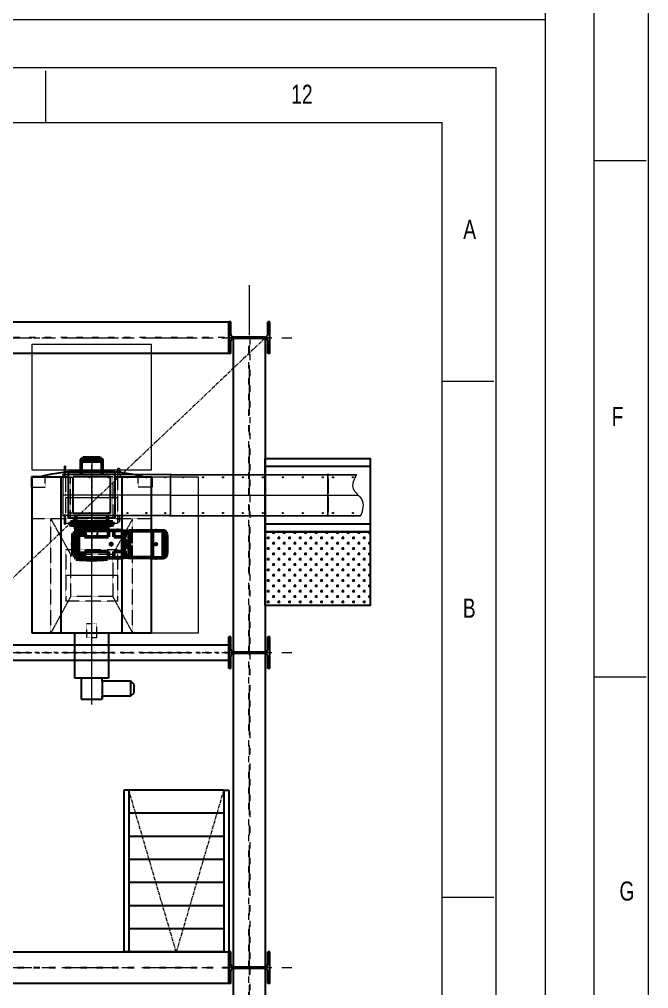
# Model space of a CAD drawing. Header units: millimetres. Extents: x 3220 to 226993, y 817 to 176024.
# Drawn here: x 56615 to 62604, y 85459 to 94691 of the extents above; entities that cross this region are included whole.
import ezdxf

# ---------------------------------------------------------------- set-up
doc = ezdxf.new("R2010")
doc.units = ezdxf.units.MM
for name, pattern in [('ACAD_ISO03W100', [30, 12, -18]), ('AXES', [50.8, 31.75, -6.35, 6.35, -6.35]), ('CENTER2', [28.575, 19.05, -3.175, 3.175, -3.175]), ('center_short', [6.875, 4.75, -0.875, 0.375, -0.875]), ('hidden_short', [3.125, 2.25, -0.875])]:
    doc.linetypes.add(name, pattern=pattern)
for name, color, linetype, lineweight in [('Axe', 1, 'AXES', 9), ('Cache', 3, 'ACAD_ISO03W100', 13), ('MACHINE-AXIS', 1, 'center_short', 18), ('MACHINE-HID', 4, 'hidden_short', 18)]:
    doc.layers.add(name, color=color, linetype=linetype, lineweight=lineweight)
doc.layers.add('Cajetín', color=7, linetype='Continuous')
doc.layers.add('CAPA MAGENTA', color=6, linetype='Continuous')
doc.layers.add('MACHINE-CLEARANCE', color=1, linetype='Continuous', lineweight=18, plot=False)
doc.layers.add('Sichtbare Kanten(DIN)', color=7, linetype='Continuous', lineweight=50, true_color=0x3f3f3f)
doc.layers.add('Sichtbare tangentiale Kanten(DIN)', color=7, linetype='Continuous', lineweight=50, true_color=0x3f3f3f)
doc.styles.add('SLDTEXTSTYLE0', font='TXT', dxfattribs={"width": 0.75})

# ---------------------------------------------------------------- blocks, each defined once
blk = doc.blocks.new("SYST7ME D'AXE")
at = {"layer": 'Axe', "ltscale": 15}
for p, q in [((15000, 18500), (15000, -6500)), ((-500, 18000), (15500, 18000)), ((-500, 15000), (15500, 15000)), ((-500, 12000), (15500, 12000))]:
    blk.add_line(p, q, dxfattribs=at)
blk = doc.blocks.new('ESQUEMA CHAPA L1000')
at = {"layer": 'CAPA MAGENTA'}
h = blk.add_hatch(dxfattribs=at)
h.set_pattern_fill('CROSS', color=256, scale=8, style=0)
h.set_pattern_definition([(0, (-172476.365, 26580), (50.8, 50.8), [25.4, -76.2]), (90, (-172463.665, 26567.3), (-50.8, 50.8), [25.4, -76.2])])
h.paths.add_polyline_path([(0, 0), (1000, 0), (1000, 700), (0, 700)])
blk.add_lwpolyline([(0, 0), (1000, 0), (1000, 700), (0, 700)], close=True, dxfattribs=at)
blk = doc.blocks.new('ESQUEMA REDLER L1000')
for p, q in [((1000, 625), (0, 625)), ((0, 75), (1000, 75))]:
    blk.add_line(p, q)
at = {"layer": 'CAPA MAGENTA'}
blk.add_lwpolyline([(0, 0), (1000, 0), (1000, 700), (0, 700)], close=True, dxfattribs=at)
blk = doc.blocks.new('esc 1.5 m')
at = {"color": 76}
for p, q in [((-452, 2441.7, 0), (-500, 2441.7, 0)), ((-500, 2441.7, 0), (-500, 900, 0)), ((-452, 2441.7, 0), (-452, 900)), ((452, 2441.7, 0), (500, 2441.7, 0)), ((452, 2441.7), (452, 900)), ((500, 2441.7), (500, 900)), ((-452, 900), (-500, 900, 0)), ((452, 900), (500, 900))]:
    blk.add_line(p, q, dxfattribs=at)
at = {"color": 5}
for p, q in [((452, 2440, 0), (-467, 2440, 0)), ((452, 2220, 0), (-452, 2220, 0)), ((452, 2000, 0), (-452, 2000, 0)), ((452, 1780, 0), (-452, 1780, 0)), ((452, 1560, 0), (-452, 1560, 0)), ((452, 1340, 0), (-452, 1340, 0)), ((452, 1120, 0), (-452, 1120, 0)), ((452, 900), (-452, 900))]:
    blk.add_line(p, q, dxfattribs=at)
at = {"layer": 'Axe', "color": 1}
for p, q in [((0, 900), (-452, 2441.7)), ((452, 2441.7), (0, 900))]:
    blk.add_line(p, q, dxfattribs=at)
blk = doc.blocks.new('level +27m')
at = {"linetype": 'Continuous'}
for p, q in [((14805, -150), (14805, 150)), ((14824, 150), (14805, 150)), ((14824, 32.5), (14824, 150)), ((15176, 32.5), (15176, 150)), ((15195, 150), (15176, 150)), ((15195, -150), (15195, 150)), ((15149, 5.5), (14848.9, 5.5)), ((14824, -150), (14824, -32.5)), ((15149, -5.5), (14851, -5.5)), ((15176, -150), (15176, -32.5)), ((14824, -150), (14805, -150)), ((15195, -150), (15176, -150)), ((14805, -3150), (14805, -2850)), ((14824, -2850), (14805, -2850)), ((14824, -2967.5), (14824, -2850)), ((15176, -2967.5), (15176, -2850)), ((15195, -2850), (15176, -2850)), ((15195, -3150), (15195, -2850)), ((14824, -3150), (14824, -3032.5)), ((15149, -2994.5), (14848.9, -2994.5)), ((15149, -3005.5), (14851, -3005.5)), ((15176, -3150), (15176, -3032.5)), ((14824, -3150), (14805, -3150)), ((15195, -3150), (15176, -3150)), ((14805, -6150), (14805, -5850)), ((14824, -5850), (14805, -5850)), ((14824, -5967.5), (14824, -5850)), ((15176, -5967.5), (15176, -5850)), ((15195, -5850), (15176, -5850)), ((15195, -6150), (15195, -5850)), ((15149, -5994.5), (14848.9, -5994.5)), ((14824, -6150), (14824, -6032.5)), ((15149, -6005.5), (14851, -6005.5)), ((15176, -6150), (15176, -6032.5)), ((14824, -6150), (14805, -6150)), ((15195, -6150), (15176, -6150))]:
    blk.add_line(p, q, dxfattribs=at)
for points in [[(12005.5, -150), (12005.5, 150), (14805, 150), (14805, -150)], [(15150, -2994.5), (14850, -2994.5), (14850, -5.5), (15150, -5.5)], [(14805, -2925), (14805, -3075), (12150, -3075), (12150, -2925)], [(15150, -5994.5), (14850, -5994.5), (14850, -3005.5), (15150, -3005.5)], [(12195, -6150), (12195, -5850), (14805, -5850), (14805, -6150)], [(15150, -8994.5), (14850, -8994.5), (14850, -6005.5), (15150, -6005.5)]]:
    blk.add_lwpolyline(points, close=True)
for centre, start, end in [((14851, 32.5), 180, 270), ((15149, 32.5), 270, 0), ((14851, -32.5), 90, 180), ((15149, -32.5), 0, 90), ((14851, -2967.5), 180, 270), ((14851, -3032.5), 90, 180), ((15149, -2967.5), 270, 0), ((15149, -3032.5), 0, 90), ((14851, -5967.5), 180, 270), ((15149, -5967.5), 270, 0), ((14851, -6032.5), 90, 180), ((15149, -6032.5), 0, 90)]:
    blk.add_arc(centre, 27, start, end, dxfattribs=at)
at = {"layer": 'Axe', "color": 1, "linetype": 'CENTER2'}
for p, q in [((15195, 0), (14805, 0)), ((15195, -3000), (14805, -3000)), ((15195, -6000), (14805, -6000))]:
    blk.add_line(p, q, dxfattribs=at)
at = {"layer": 'Axe', "color": 4}
blk.add_line((15150, -5.5), (8851, -5994.5), dxfattribs=at)
at = {"layer": 'Cache', "ltscale": 5}
for points in [[(14805, 5.5), (14805, -5.5), (12005.5, -5.5), (12005.5, 5.5)], [(14994.5, -5.5), (15005.5, -5.5), (15005.5, -2994.5), (14994.5, -2994.5)], [(14994.5, -3005.5), (15005.5, -3005.5), (15005.5, -5994.5), (14994.5, -5994.5)], [(14805, -5994.5), (14805, -6005.5), (12195, -6005.5), (12195, -5994.5)], [(14994.5, -6005.5), (15005.5, -6005.5), (15005.5, -8994.5), (14994.5, -8994.5)]]:
    blk.add_lwpolyline(points, close=True, dxfattribs=at)
at = {"layer": 'Cache', "ltscale": 3}
blk.add_lwpolyline([(12150, -3003.5), (12150, -2996.5), (14805, -2996.5), (14805, -3003.5)], close=True, dxfattribs=at)
for name, p in [("SYST7ME D'AXE", (0, -18000)), ('esc 1.5 m', (14305, -6750))]:
    blk.add_blockref(name, p)
at = {"xscale": -1, "rotation": 180}
for name, p in [('ESQUEMA REDLER L1000', (15150, -1150)), ('ESQUEMA CHAPA L1000', (15150, -1850))]:
    blk.add_blockref(name, p, dxfattribs=at)
blk = doc.blocks.new('A1 E1-200')
at = {"color": 1, "linetype": 'Continuous', "lineweight": 18}
for p, q in [((-164800, 0), (-164800, 116400)), ((-162844, 1960), (-162844, 114440))]:
    blk.add_line(p, q, dxfattribs=at)
at = {"linetype": 'Continuous', "lineweight": 18}
blk.add_line((-163879, 931), (-163879, 115487), dxfattribs=at)
at = {"color": 5, "linetype": 'Continuous', "lineweight": 15}
for p, q in [((-162892, 68010), (-163872, 68010)), ((-163872, 58212), (-162892, 58212))]:
    blk.add_line(p, q, dxfattribs=at)
at = {"color": 5, "linetype": 'Continuous', "lineweight": 15, "char_height": 363, "attachment_point": 1, "style": 'SLDTEXTSTYLE0'}
for s, insert in [('F', (-163545, 63340)), ('G', (-163397, 54330))]:
    blk.add_mtext(s, dxfattribs=dict(at, insert=insert))
blk = doc.blocks.new('MKZM001T')
for p, q in [((175, 565), (-1315, 565)), ((-1315, 565), (-1315, -160)), ((175, 572), (75, 572)), ((75, 572), (75, 565)), ((175, 442), (175, 572)), ((175, 220), (175, 565)), ((-1912.5, 374), (-1882.5, 404)), ((-1912.5, 100), (-1912.5, 374)), ((-1912.5, 374), (-1772.5, 374)), ((-1882.5, 404), (-1802.5, 404)), ((-1802.5, 404), (-1772.5, 374)), ((-1772.5, 374), (-1772.5, 100)), ((-1315, 290), (175, 290)), ((220, 220), (-220, 220)), ((-220, 220), (-220, -220)), ((220, -220), (220, 220)), ((-1944, -100), (-1944, 100)), ((-1772.5, 100), (-1944, 100)), ((-1944, 100), (-1912.5, 100)), ((-1772.5, 100), (-1742, 100)), ((-1742, 160), (-1742, -160)), ((-1315, 160), (-1742, 160)), ((-175, 175), (-175, -175)), ((175, 175), (-175, 175)), ((175, 175), (175, -175)), ((-1742, -100), (-1944, -100)), ((-1742, -160), (-1315, -160)), ((-1315, -160), (-1315, -565)), ((-175, -175), (175, -175)), ((-220, -220), (220, -220)), ((175, -565), (175, -220)), ((-1315, -290), (175, -290)), ((175, -442), (175, -572)), ((-1315, -565), (175, -565)), ((75, -572), (75, -565)), ((175, -572), (75, -572))]:
    blk.add_line(p, q)
blk.add_circle((-347, 0), 60)
blk.add_arc((-1777.6, 0), 2015.6, 345.63715, 14.36285)
at = {"layer": 'MACHINE-AXIS'}
for p, q in [((-765, 250), (-765, -250)), ((-25, 250), (-25, -250)), ((-347, 110), (-347, -110)), ((-1994, 0), (287, 0))]:
    blk.add_line(p, q, dxfattribs=at)
at = {"layer": 'MACHINE-AXIS', "color": 6}
blk.add_line((0, 220), (0, -220), dxfattribs=at)
at = {"layer": 'MACHINE-CLEARANCE', "color": 5}
for points in [[(-1315, 565), (175, 565), (175, 1015), (-1315, 1015)], [(238, -565), (1438, -565), (1438, 565), (238, 565)]]:
    blk.add_lwpolyline(points, close=True, dxfattribs=at)
at = {"layer": 'MACHINE-HID', "color": 3}
for p, q in [((-225, 565), (-225, -565)), ((75, 565), (75, 442)), ((-1315, 390), (-225, 390)), ((-965, 200), (-1315, 390)), ((-225, 390), (-565, 200)), ((75, 442), (175, 442)), ((-520, 245), (-1010, 245)), ((-1010, 245), (-1010, -245)), ((-565, 200), (-965, 200)), ((-965, 200), (-965, -200)), ((-565, 200), (-565, -200)), ((-520, 245), (-520, -245)), ((220, 245), (-270, 245)), ((-270, 245), (-270, -245)), ((175, 200), (-225, 200)), ((220, -245), (220, 245)), ((-1355, 50), (-1225, 50)), ((-1355, -50), (-1355, 50)), ((-1225, 50), (-1225, -50)), ((-1225, -50), (-1355, -50)), ((175, -175), (175, -199.5)), ((-965, -200), (-1315, -390)), ((-520, -245), (-1010, -245)), ((-565, -200), (-965, -200)), ((-225, -390), (-565, -200)), ((-270, -245), (220, -245)), ((-225, -200), (175, -200)), ((-1315, -390), (-225, -390)), ((75, -565), (75, -442)), ((75, -442), (175, -442))]:
    blk.add_line(p, q, dxfattribs=at)
at = {"layer": 'MACHINE-HID'}
blk.add_line((175, 200), (175, 175), dxfattribs=at)
blk = doc.blocks.new('TKF 300 Motor T')
at = {"color": 1, "lineweight": 0}
blk.add_line((-1023, 0), (0, 0), dxfattribs=at)
at = {"layer": 'Axe'}
for p, q in [((-273, -354.5), (-273, 617.2)), ((-273, 280.1), (-273, -280.1))]:
    blk.add_line(p, q, dxfattribs=at)
at = {"layer": 'Sichtbare Kanten(DIN)', "color": 5}
for p, q in [((-984.2, 557.5), (-984, 557.5)), ((-984, 564.7), (-984, 369.7)), ((-952.7, 596), (-890, 596)), ((-882, 599.5), (-890, 599.5)), ((-890, 599.5), (-890, 596)), ((-890, 596), (-882, 596)), ((-882, 599.5), (-882, 596)), ((-882, 596), (-853, 596)), ((-853, 596), (-853, 338.5)), ((-853, 593.2), (-630, 593.2)), ((-649, 592.7), (-649, 478.3)), ((-630, 592.7), (-649, 592.7)), ((-634.9, 590.2), (-634.9, 478.3)), ((-630, 573.9), (-632, 573.9)), ((-632, 573.9), (-632, 478.3)), ((-630, 592.7), (-630, 593.2)), ((-630, 592.7), (-630, 573.9)), ((-630, 574.5), (-629.7, 574.5)), ((-629.7, 592.2), (-629.7, 591.8)), ((-618, 592.2), (-629.7, 592.2)), ((-629.7, 591.8), (-618, 591.8)), ((-629.7, 573.2), (-629.7, 591.8)), ((-629.7, 573.2), (-629.7, 494.7)), ((-618, 592.2), (-618, 591.8)), ((-618, 573.7), (-618, 591.8)), ((-618, 590.2), (-583.5, 590.2)), ((-593, 575.9), (-593, 550.3)), ((-583.6, 575.9), (-593, 575.9)), ((-586.8, 576.7), (-586.8, 576)), ((-583, 592.2), (-573, 592.2)), ((-583, 573), (-583, 584.5)), ((-568, 592.2), (-573, 592.2)), ((-568, 597.2), (-483, 597.2)), ((-568, 537.2), (-568, 597.2)), ((-511.5, 600.7), (-528.5, 600.7)), ((-528.5, 600.7), (-528.5, 597.7)), ((-511.5, 597.7), (-528.5, 597.7)), ((-527.7, 597.7), (-527.7, 597.2)), ((-512.2, 597.7), (-512.2, 597.2)), ((-511.5, 600.7), (-511.5, 597.7)), ((-483, 537.2), (-483, 597.2)), ((-433, 597.2), (-483, 597.2)), ((-433, 597.2), (-206, 597.2)), ((-433, 597.2), (-433, 537.2)), ((-423, 608.2), (-352, 608.2)), ((-423, 608.2), (-423, 597.2)), ((-158, 612.2), (-388, 612.2)), ((-388, 612.2), (-388, 608.2)), ((-183, 612.4), (-363, 612.4)), ((-363, 612.4), (-363, 612.2)), ((-345.2, 608.2), (-352, 608.2)), ((-345.2, 608.2), (-235.7, 608.2)), ((-345.2, 608.2), (-345.2, 597.2)), ((-322.7, 617.2), (-323, 615.7)), ((-223, 615.7), (-323, 615.7)), ((-323, 615.7), (-323, 612.4)), ((-223.3, 617.2), (-322.7, 617.2)), ((-289.5, 600.7), (-306.5, 600.7)), ((-306.5, 600.7), (-306.5, 597.7)), ((-289.5, 597.7), (-306.5, 597.7)), ((-305.7, 597.7), (-305.7, 597.2)), ((-290.2, 597.7), (-290.2, 597.2)), ((-289.5, 600.7), (-289.5, 597.7)), ((-225.6, 608.2), (-235.7, 608.2)), ((-225.6, 608.2), (-123, 608.2)), ((-223.3, 617.2), (-223, 615.7)), ((-223, 615.7), (-223, 612.4)), ((-206, 537.2), (-206, 597.2)), ((-156, 597.2), (-206, 597.2)), ((-183, 612.4), (-183, 612.2)), ((-158, 612.2), (-158, 608.2)), ((-156, 597.2), (-144, 597.2)), ((-156, 597.2), (-156, 537.2)), ((-144, 537.2), (-144, 597.2)), ((-144, 597.2), (-123, 597.2)), ((-123, 608.2), (-123, 597.2)), ((-123, 597.2), (-123, 337.2)), ((-119, 572.2), (-123, 572.2)), ((-101.1, 573.2), (-119, 573.2)), ((-119, 573.2), (-119, 563.2)), ((-118, 563.2), (-118, 564.5)), ((-118, 563.2), (-118, 371.2)), ((-95.2, 573.2), (-101.1, 573.2)), ((-988, 553.7), (-988, 380.7)), ((-649, 478.3), (-630, 478.3)), ((-630, 456.1), (-630, 478.3)), ((-629.7, 494.7), (-629.7, 457.2)), ((-629.7, 494.7), (-585.4, 494.7)), ((-618, 489.7), (-618, 457.2)), ((-618, 489.7), (-585.4, 489.7)), ((-593, 533.2), (-593, 550.3)), ((-586.8, 533.3), (-593, 533.2)), ((-586.8, 533.3), (-586.8, 494.7)), ((-586.8, 489.7), (-586.8, 479.8)), ((-586.8, 479.8), (-586.8, 454.7)), ((-568, 537.2), (-483, 537.2)), ((-568, 397.2), (-568, 537.2)), ((-433, 537.2), (-206, 537.2)), ((-156, 537.2), (-149, 537.2)), ((-149, 537.2), (-144, 537.2)), ((-149, 397.2), (-149, 537.2)), ((-94.5, 464.7), (-97.5, 464.7)), ((-97.5, 447.7), (-97.5, 464.3)), ((-97.5, 464), (-97.5, 464)), ((-94.5, 447.7), (-94.5, 464.7)), ((-93, 475), (-93.3, 475)), ((-93, 458.7), (-93, 475.7)), ((-90, 475.7), (-93, 475.7)), ((-90, 458.7), (-90, 475.7)), ((-984.2, 377), (-984, 377)), ((-649, 456.1), (-649, 341.7)), ((-630, 456.1), (-649, 456.1)), ((-634.9, 456.1), (-634.9, 344.2)), ((-632, 456.1), (-632, 360.5)), ((-629.7, 457.2), (-618, 457.2)), ((-629.7, 446.5), (-629.7, 457.2)), ((-629.7, 446.5), (-629.7, 362.8)), ((-618, 446.7), (-618, 457.2)), ((-596.5, 441.1), (-596.5, 424.1)), ((-596.5, 441.1), (-593.5, 441.1)), ((-596.5, 424.1), (-593.5, 424.1)), ((-593.5, 441.1), (-593.5, 424.1)), ((-593.5, 440.4), (-593, 440.4)), ((-593.5, 424.9), (-593, 424.9)), ((-593, 453.7), (-593, 447.5)), ((-593, 453.7), (-586.8, 453.6)), ((-593, 447.5), (-593, 418.1)), ((-593, 418.1), (-584.4, 418.1)), ((-593, 401.3), (-593, 384.1)), ((-593, 401.3), (-586.8, 401.1)), ((-593, 384.1), (-593, 358.5)), ((-586.8, 454.7), (-586.8, 453.6)), ((-586.8, 418.1), (-586.8, 401.1)), ((-568, 397.2), (-483, 397.2)), ((-568, 337.2), (-568, 397.2)), ((-483, 337.2), (-483, 397.2)), ((-433, 397.2), (-206, 397.2)), ((-433, 397.2), (-433, 337.2)), ((-206, 337.2), (-206, 397.2)), ((-156, 397.2), (-149, 397.2)), ((-156, 397.2), (-156, 337.2)), ((-144, 397.2), (-149, 397.2)), ((-144, 337.2), (-144, 397.2)), ((-119, 371.2), (-119, 361.2)), ((-118, 370), (-118, 371.2)), ((-97.5, 448.5), (-97.6, 448.5)), ((-94.5, 447.7), (-97.5, 447.7)), ((-93, 459.5), (-93.3, 459.5)), ((-90, 458.7), (-93, 458.7)), ((-952.7, 338.5), (-890, 338.5)), ((-882, 338.5), (-890, 338.5)), ((-890, 335), (-890, 338.5)), ((-890, 335), (-882, 335)), ((-882, 338.5), (-853, 338.5)), ((-882, 335), (-882, 338.5)), ((-853, 341.2), (-630, 341.2)), ((-649, 341.7), (-630, 341.7)), ((-632, 360.5), (-630, 360.5)), ((-630, 360.5), (-630, 341.7)), ((-630, 360), (-629.7, 360)), ((-630, 341.2), (-630, 341.7)), ((-629.7, 345.3), (-629.7, 362.8)), ((-629.7, 345.3), (-629.7, 342.2)), ((-629.7, 345.3), (-583.5, 345.3)), ((-618, 342.2), (-629.7, 342.2)), ((-618, 344.3), (-618, 342.2)), ((-618, 344.3), (-583.4, 344.3)), ((-593, 358.5), (-583.7, 358.5)), ((-583, 358.1), (-583, 361.5)), ((-583, 361.5), (-583, 361.5)), ((-583, 349.9), (-583, 358.1)), ((-583, 342.3), (-583, 349.9)), ((-583, 342.2), (-573, 342.2)), ((-568, 342.2), (-573, 342.2)), ((-568, 337.2), (-483, 337.2)), ((-528.5, 336.7), (-511.5, 336.7)), ((-528.5, 333.7), (-528.5, 336.7)), ((-528.5, 333.7), (-511.5, 333.7)), ((-527.7, 336.7), (-527.7, 337.2)), ((-512.2, 336.7), (-512.2, 337.2)), ((-511.5, 333.7), (-511.5, 336.7)), ((-433, 337.2), (-483, 337.2)), ((-473, 281.2), (-473, 266.2)), ((-78, 286.2), (-468, 286.2)), ((-433, 337.2), (-206, 337.2)), ((-423, 326.2), (-428.6, 294.5)), ((-423, 337.2), (-423, 326.2)), ((-383.6, 326.2), (-423, 326.2)), ((-383.6, 326.2), (-374.3, 326.2)), ((-352, 326.2), (-374.3, 326.2)), ((-352, 326.2), (-345.2, 326.2)), ((-345.2, 337.2), (-345.2, 326.2)), ((-345.2, 326.2), (-235.7, 326.2)), ((-306.5, 336.7), (-289.5, 336.7)), ((-306.5, 333.7), (-306.5, 336.7)), ((-306.5, 333.7), (-289.5, 333.7)), ((-305.7, 336.7), (-305.7, 337.2)), ((-290.2, 336.7), (-290.2, 337.2)), ((-289.5, 333.7), (-289.5, 336.7)), ((-235.7, 326.2), (-225.6, 326.2)), ((-171.7, 326.2), (-225.6, 326.2)), ((-156, 337.2), (-206, 337.2)), ((-171.7, 326.2), (-162.4, 326.2)), ((-123, 326.2), (-162.4, 326.2)), ((-156, 337.2), (-144, 337.2)), ((-123, 337.2), (-144, 337.2)), ((-119, 362.2), (-123, 362.2)), ((-123, 337.2), (-123, 326.2)), ((-123, 326.2), (-117.4, 294.5)), ((-119, 361.2), (-101.1, 361.2)), ((-101.1, 361.2), (-95.2, 361.2)), ((-73, 281.2), (-73, 266.2)), ((-474, 266.2), (-72, 266.2)), ((-474, 254.2), (-474, 266.2)), ((-474, 254.2), (-72, 254.2)), ((-424, 198.2), (-424, 254.2)), ((-122, 198.2), (-122, 254.2)), ((-72, 254.2), (-72, 266.2)), ((-371.5, -322.6), (-371.5, -198.2)), ((-174.5, -322.6), (-174.5, -198.2)), ((-174, -322.6), (-372, -322.6)), ((-372, -338.5), (-372, -322.6)), ((-176, -340.5), (-370, -340.5)), ((-354.5, -351.8), (-354.5, -341.5)), ((-194.2, -354.5), (-351.7, -354.5)), ((-191.5, -351.8), (-191.5, -341.5)), ((-174, -338.5), (-174, -322.6))]:
    blk.add_line(p, q, dxfattribs=at)
at = {"layer": 'Sichtbare Kanten(DIN)', "color": 5, "lineweight": 0}
for p, q in [((-1023, 196.2), (-1023, 197.3)), ((-1023, 196.2), (-1023, 192.3)), ((-1023, 0.1), (-1023, 192.3)), ((-1013, 198.2), (-28, 198.2)), ((-573.8, 198.2), (-538, 234)), ((-523, 255), (-538, 255)), ((-538, 235), (-538, 255)), ((-538, 198.2), (-538, 235)), ((-523, 255), (-523, 235)), ((-523, 198.2), (-523, 235)), ((-26, 196.2), (-26, 198)), ((-26, 196.2), (-26, 192.3)), ((-26, 186.4), (-26, 192.3)), ((-12, 186.4), (-26, 186.4)), ((-23, 255), (-23, 275)), ((-15, 275), (-23, 275)), ((-23, 255), (-23, 186.4)), ((-15, 275), (-15, 255)), ((-15, 255), (-15, 186.4)), ((-12, 198), (-12, 196.2)), ((-12, 192.3), (-12, 196.2)), ((-12, 192.3), (-12, 186.4)), ((-10, 198.2), (-2, 198.2)), ((0, 196.2), (0, 198)), ((0, 196.2), (0, 192.3)), ((0, 0.1), (0, 192.3)), ((-788.4, 168), (-797.6, 168)), ((-1023, 0.1), (-1023, -0.1)), ((0, 0.1), (0, -0.1)), ((-1023, -192.3), (-1023, -0.1)), ((0, -192.3), (0, -0.1)), ((-797.6, -168), (-788.4, -168)), ((-1023, -192.3), (-1023, -196.2)), ((-1023, -197.3), (-1023, -196.2)), ((-28, -198.2), (-1013, -198.2)), ((-538, -234), (-573.8, -198.2)), ((-538, -198.2), (-538, -235)), ((-538, -255), (-538, -235)), ((-538, -255), (-523, -255)), ((-523, -198.2), (-523, -235)), ((-523, -235), (-523, -255)), ((-26, -186.4), (-12, -186.4)), ((-26, -192.3), (-26, -186.4)), ((-26, -192.3), (-26, -196.2)), ((-26, -198), (-26, -196.2)), ((-23, -186.4), (-23, -255)), ((-23, -275), (-23, -255)), ((-23, -275), (-15, -275)), ((-15, -186.4), (-15, -255)), ((-15, -255), (-15, -275)), ((-12, -186.4), (-12, -192.3)), ((-12, -196.2), (-12, -192.3)), ((-12, -196.2), (-12, -198)), ((-2, -198.2), (-10, -198.2)), ((0, -192.3), (0, -196.2)), ((0, -198), (0, -196.2))]:
    blk.add_line(p, q, dxfattribs=at)
at = {"layer": 'Sichtbare Kanten(DIN)', "color": 5}
for centre, radius in [((-181, 559.7), 8), ((-181, 559.7), 6.39), ((-886, 467.2), 4), ((-458, 467.2), 8), ((-458, 467.2), 6.39), ((-181, 374.7), 8), ((-181, 374.7), 6.39)]:
    blk.add_circle(centre, radius, dxfattribs=at)
at = {"layer": 'Sichtbare Kanten(DIN)', "color": 5, "lineweight": 0}
for centre, radius in [((-973, 170), 5), ((-793, 170), 5), ((-613, 170), 5), ((-433, 170), 5), ((-433, 170), 4.5), ((-253, 170), 5), ((-253, 170), 4.5), ((-73, 170), 5), ((-73, 170), 4.5), ((-973, -170), 5), ((-793, -170), 5), ((-613, -170), 5), ((-433, -170), 5), ((-433, -170), 4.5), ((-253, -170), 5), ((-253, -170), 4.5), ((-73, -170), 5), ((-73, -170), 4.5)]:
    blk.add_circle(centre, radius, dxfattribs=at)
at = {"layer": 'Sichtbare Kanten(DIN)', "color": 5}
for centre, radius, start, end in [((-984.2, 553.7), 3.75, 90, 180), ((-952.7, 564.7), 31.2, 90, 180), ((-2595.2, 467.2), 2502.2, 0.17746, 2.42789), ((-984.2, 380.7), 3.75, 180, 270), ((-952.7, 369.7), 31.2, 180, 270), ((-2595.2, 467.2), 2502.2, 357.57211, 359.82254), ((-468, 281.2), 5, 90, 180), ((-438.4, 296.2), 10, 270, 350), ((-107.6, 296.2), 10, 190, 270), ((-78, 281.2), 5, 0, 90), ((-370, -338.5), 2, 180, 270), ((-355.5, -341.5), 1, 0, 90), ((-351.7, -351.8), 2.75, 180, 270), ((-194.2, -351.8), 2.75, 270, 0), ((-190.5, -341.5), 1, 90, 180), ((-176, -338.5), 2, 270, 0)]:
    blk.add_arc(centre, radius, start, end, dxfattribs=at)
for centre, major_axis, ratio, start_param, end_param in [((-16.1, 563.2), (102.9, 0), 0.087489, 3.002045, 3.141593), ((-2561.5, 467.2), (0, 2472.1), 0.996195, 4.669498, 4.75528), ((-16.1, 371.2), (-102.9, 0), 0.087489, 0, 0.139548)]:
    blk.add_ellipse(centre, major_axis=major_axis, ratio=ratio, start_param=start_param, end_param=end_param, dxfattribs=at)
at = {"layer": 'Sichtbare Kanten(DIN)', "color": 5, "lineweight": 0}
for centre, major_axis, start_param, end_param in [((-1013, 197.3), (-10, 0), 4.712389, 6.283185), ((-28, 198), (2, 0), 0, 1.570796), ((-10, 198), (-2, 0), 4.712389, 6.283185), ((-2, 198), (2, 0), 0, 1.570796), ((-1013, -197.3), (-10, 0), 0, 1.570796), ((-28, -198), (2, 0), 4.712389, 6.283185), ((-10, -198), (-2, 0), 0, 1.570796), ((-2, -198), (2, 0), 4.712389, 6.283185)]:
    blk.add_ellipse(centre, major_axis=major_axis, ratio=0.087156, start_param=start_param, end_param=end_param, dxfattribs=at)
at = {"layer": 'Sichtbare Kanten(DIN)', "color": 5}
for points, weights in [([(-634.9, 590.2), (-641.9, 591.5), (-649, 592.7)], [1, 1.00005027759, 1]), ([(-632, 573.9), (-633.3, 581.5), (-634.9, 590.2)], [1, 1.00251467074, 1]), ([(-629.7, 573.2), (-623.9, 573.4), (-618, 573.7)], [1.00000075019, 1.00000387488, 1.00000074524]), ([(-629.7, 446.5), (-623.9, 446.6), (-618, 446.7)], [1.0000007502, 1.00000387495, 1.00000074525]), ([(-649, 341.7), (-641.9, 343), (-634.9, 344.2)], [1, 1.00005027759, 1]), ([(-634.9, 344.2), (-633.3, 353), (-632, 360.5)], [1, 1.00251467074, 1]), ([(-593, 361.5), (-611.5, 362.1), (-629.7, 362.8)], [1.00000772954, 1.00002322243, 1.0000015457])]:
    blk.add_rational_spline(points, weights, degree=2, dxfattribs=at)
for points in [[(-593, 575.8), (-601.2, 575.5), (-609.7, 575.2), (-618, 575)], [(-586.8, 576), (-587.7, 576), (-588.5, 575.9), (-589.4, 575.9)], [(-586.8, 576), (-586.8, 576), (-586.8, 575.9), (-586.8, 575.9)], [(-618, 479.2), (-607.8, 479.4), (-597, 479.6), (-586.8, 479.8)], [(-586.8, 533.3), (-586.1, 538.9), (-585.4, 544.7), (-584.7, 550.3)], [(-586.8, 454.7), (-596.9, 454.8), (-607.6, 455), (-618, 455.2)], [(-584.7, 384.1), (-585.4, 389.6), (-586.1, 395.5), (-586.8, 401.1)], [(-583, 342.2), (-583.2, 342.8), (-583.3, 343.5), (-583.5, 344.3)], [(-583, 342.3), (-583, 342.2), (-583, 342.2), (-583, 342.2)]]:
    blk.add_open_spline(points, degree=3, dxfattribs=at)
for points, knots in [([(-586.8, 576.7), (-586.3, 579), (-585.7, 581.2), (-584.8, 584.9), (-584.4, 586.3), (-583.9, 588.4), (-583.8, 589.1), (-583.4, 590.5), (-583.2, 591.3), (-583.1, 592), (-583, 592.1), (-583, 592.2)], [0, 0, 0, 0, 0.743709, 0.743709, 1.163517, 1.163517, 1.384961, 1.384961, 1.6465, 1.6465, 1.697897, 1.697897, 1.697897, 1.697897]), ([(-584.7, 550.3), (-584.5, 551.4), (-584.4, 552.7), (-584.1, 555.7), (-584, 557.4), (-583.8, 560.7), (-583.7, 562.3), (-583.5, 565.2), (-583.5, 566.5), (-583.4, 568.5), (-583.4, 569.3), (-583.4, 570.5), (-583.4, 571), (-583.4, 571.7), (-583.4, 571.8), (-583.4, 572.1), (-583.4, 572.2), (-583.4, 572.4), (-583.4, 572.6), (-583.4, 572.8), (-583.4, 572.9), (-583.4, 573.4), (-583.4, 573.7), (-583.4, 574.3), (-583.4, 574.6), (-583.5, 575.3), (-583.5, 575.7), (-583.6, 575.9), (-583.6, 575.9), (-583.6, 575.9)], [0.000003, 0.000003, 0.000003, 0.000003, 0.483208, 0.483208, 1.002583, 1.002583, 1.478965, 1.478965, 1.893518, 1.893518, 2.16521, 2.16521, 2.362493, 2.362493, 2.436614, 2.436614, 2.486719, 2.486719, 2.535465, 2.535465, 2.602931, 2.602931, 2.760606, 2.760606, 2.971401, 2.971401, 3.380511, 3.380511, 3.545168, 3.545168, 3.545168, 3.545168]), ([(-583, 584.5), (-583, 584.5), (-583, 584.5), (-583, 584.6), (-583, 584.6), (-583, 584.6), (-583, 584.6), (-583, 584.7), (-583, 584.8), (-583, 584.9), (-583, 585), (-583, 585.3), (-583, 585.5), (-583, 586.1), (-583, 586.5), (-583, 587.6), (-583, 588.2), (-583, 591.1), (-583, 592.2), (-583, 592.2)], [0.000019, 0.000019, 0.000019, 0.000019, 0.01628, 0.01628, 0.029258, 0.029258, 0.055217, 0.055217, 0.107141, 0.107141, 0.211015, 0.211015, 0.418866, 0.418866, 0.834956, 0.834956, 1.668546, 1.668546, 5.003391, 5.003391, 5.003391, 5.003391]), ([(-583, 361.5), (-583, 364.1), (-583, 366.8), (-583, 372.4), (-583, 375.3), (-583, 380.4), (-583, 382.5), (-583, 387.5), (-583, 390.4), (-583, 397.5), (-583, 401.6), (-583, 408.4), (-583, 410.9), (-583, 416.3), (-583, 419.3), (-583, 425.7), (-583, 429.2), (-583, 437.5), (-583, 442.4), (-583, 449.8), (-583, 452.2), (-583, 459.6), (-583, 464.5), (-583, 471.9), (-583, 474.4), (-583, 479.3), (-583, 481.8), (-583, 486.4), (-583, 488.6), (-583, 492.8), (-583, 494.8), (-583, 500.6), (-583, 504.3), (-583, 509.6), (-583, 511.2), (-583, 515.7), (-583, 518.7), (-583, 524.1), (-583, 526.5), (-583, 533.2), (-583, 537.3), (-583, 544.3), (-583, 547.2), (-583, 552.2), (-583, 554.2), (-583, 559.3), (-583, 562.2), (-583, 566.4), (-583, 567.7), (-583, 569.7), (-583, 570.4), (-583, 571.3), (-583, 571.7), (-583, 572.2), (-583, 572.3), (-583, 572.6), (-583, 572.6), (-583, 572.8), (-583, 572.8), (-583, 572.9), (-583, 572.9), (-583, 573)], [0.000042, 0.000042, 0.000042, 0.000042, 1.083797, 1.083797, 2.196445, 2.196445, 2.953241, 2.953241, 3.9798, 3.9798, 5.376748, 5.376748, 6.187625, 6.187625, 7.124052, 7.124052, 8.205, 8.205, 9.692249, 9.692249, 10.433218, 10.433218, 11.915102, 11.915102, 12.654749, 12.654749, 13.393951, 13.393951, 14.053462, 14.053462, 14.669746, 14.669746, 15.818388, 15.818388, 16.317371, 16.317371, 17.24607, 17.24607, 18.050227, 18.050227, 19.43562, 19.43562, 20.453754, 20.453754, 21.204398, 21.204398, 22.308127, 22.308127, 22.849388, 22.849388, 23.117283, 23.117283, 23.250538, 23.250538, 23.316991, 23.316991, 23.350173, 23.350173, 23.366754, 23.366754, 23.38365, 23.38365, 23.38365, 23.38365]), ([(-585.4, 489.7), (-585.4, 490.6), (-585.4, 491.4), (-585.4, 493.1), (-585.4, 493.9), (-585.4, 494.7)], [0.000001, 0.000001, 0.000001, 0.000001, 0.2551783, 0.2551783, 0.5103557, 0.5103557, 0.5103557, 0.5103557]), ([(-97, 447.7), (-97.1, 447.6), (-97.1, 447.5), (-97.1, 447), (-97.2, 446.7), (-97.4, 446.7), (-97.4, 447), (-97.6, 447.9), (-97.6, 448.7), (-97.7, 450.3), (-97.8, 451.4), (-97.8, 453.8), (-97.8, 455), (-97.8, 457.4), (-97.8, 458.7), (-97.7, 461), (-97.7, 462.1), (-97.6, 463.8), (-97.5, 464.5), (-97.4, 465.5), (-97.3, 465.7), (-97.2, 465.7)], [2.44385, 2.44385, 2.44385, 2.44385, 2.50673, 2.50673, 2.865242, 2.865242, 3.223702, 3.223702, 3.582162, 3.582162, 3.93996, 3.93996, 4.297758, 4.297758, 4.655609, 4.655609, 5.01346, 5.01346, 5.371973, 5.371973, 5.730486, 5.730486, 5.730486, 5.730486]), ([(-97.2, 465.7), (-97.1, 465.7), (-97.1, 465.5), (-97, 464.9), (-97, 464.8), (-97, 464.7)], [0, 0, 0, 0, 0.3584595, 0.3584595, 0.4213495, 0.4213495, 0.4213495, 0.4213495]), ([(-93.2, 457.7), (-93.2, 457.7), (-93.2, 458), (-93.3, 458.9), (-93.3, 459.7), (-93.3, 461.3), (-93.3, 462.4), (-93.3, 464.8), (-93.3, 466), (-93.3, 468.4), (-93.3, 469.7), (-93.3, 472), (-93.3, 473.1), (-93.3, 474.8), (-93.3, 475.5), (-93.2, 476.5), (-93.2, 476.7), (-93.2, 476.7), (-93.2, 476.7), (-93.2, 476.5), (-93.2, 475.7), (-93.2, 475.4), (-93.1, 475)], [2.862929, 2.862929, 2.862929, 2.862929, 3.22081, 3.22081, 3.578691, 3.578691, 3.936542, 3.936542, 4.294393, 4.294393, 4.652244, 4.652244, 5.010095, 5.010095, 5.367976, 5.367976, 5.725858, 5.725858, 5.725858, 6.083739, 6.083739, 6.285181, 6.285181, 6.285181, 6.285181]), ([(-584.7, 447.5), (-585, 448.5), (-585.4, 449.5), (-586.1, 451.5), (-586.5, 452.6), (-586.8, 453.6)], [0.000002, 0.000002, 0.000002, 0.000002, 1.072886, 1.072886, 2.247468, 2.247468, 2.247468, 2.247468]), ([(-584.4, 418.1), (-584.3, 418.1), (-584.2, 418.1), (-584, 418.5), (-583.9, 419.1), (-583.7, 420.7), (-583.7, 421.6), (-583.5, 423.6), (-583.5, 424.7), (-583.5, 426.3), (-583.5, 426.8), (-583.5, 427.7), (-583.5, 428.1), (-583.5, 428.6), (-583.5, 428.7), (-583.5, 429), (-583.5, 429.1), (-583.5, 429.3), (-583.5, 429.4), (-583.5, 429.6), (-583.5, 429.8), (-583.5, 430.3), (-583.5, 430.6), (-583.5, 431.5), (-583.5, 432), (-583.5, 433.7), (-583.5, 435), (-583.6, 437.7), (-583.7, 439.1), (-583.9, 441.9), (-584, 443.2), (-584.2, 445.1), (-584.3, 445.8), (-584.5, 446.9), (-584.6, 447.3), (-584.7, 447.5)], [0.394517, 0.394517, 0.394517, 0.394517, 0.646079, 0.646079, 1.15347, 1.15347, 1.613649, 1.613649, 2.001269, 2.001269, 2.168014, 2.168014, 2.286122, 2.286122, 2.33168, 2.33168, 2.36308, 2.36308, 2.394185, 2.394185, 2.438288, 2.438288, 2.547319, 2.547319, 2.698193, 2.698193, 3.077101, 3.077101, 3.532378, 3.532378, 4.036204, 4.036204, 4.395287, 4.395287, 4.727888, 4.727888, 4.727888, 4.727888]), ([(-584.7, 384.1), (-584.6, 383.4), (-584.5, 382.5), (-584.3, 380.6), (-584.2, 379.6), (-584, 376.9), (-583.9, 375.2), (-583.7, 372), (-583.6, 370.5), (-583.5, 367.9), (-583.5, 366.7), (-583.4, 364.9), (-583.4, 364.3), (-583.4, 363.4), (-583.4, 363.2), (-583.4, 362.8), (-583.4, 362.7), (-583.4, 362.4), (-583.4, 362.3), (-583.4, 362.1), (-583.4, 362), (-583.4, 361.7), (-583.4, 361.5), (-583.4, 360.8), (-583.4, 360.3), (-583.5, 359.4), (-583.5, 359), (-583.6, 358.6), (-583.6, 358.5), (-583.7, 358.5)], [-4.726862, -4.726862, -4.726862, -4.726862, -4.401869, -4.401869, -4.052201, -4.052201, -3.547202, -3.547202, -3.09012, -3.09012, -2.708966, -2.708966, -2.466386, -2.466386, -2.363953, -2.363953, -2.307913, -2.307913, -2.261178, -2.261178, -2.206412, -2.206412, -2.109531, -2.109531, -1.83437, -1.83437, -1.434527, -1.434527, -1.184049, -1.184049, -1.184049, -1.184049]), ([(-93.1, 459.5), (-93.2, 459.1), (-93.2, 458.7), (-93.2, 458), (-93.2, 457.7), (-93.2, 457.7)], [8.0294628, 8.0294628, 8.0294628, 8.0294628, 8.230905, 8.230905, 8.5887863, 8.5887863, 8.5887863, 8.5887863]), ([(-583.5, 345.3), (-584.1, 347.9), (-584.7, 350.6), (-585.6, 355), (-586, 356.8), (-586.3, 358.5)], [0.000002, 0.000002, 0.000002, 0.000002, 0.810298, 0.810298, 1.351734, 1.351734, 1.351734, 1.351734]), ([(-583.4, 344.3), (-583.4, 344.4), (-583.4, 344.6), (-583.5, 344.9), (-583.5, 345.1), (-583.5, 345.3)], [0.0000025, 0.0000025, 0.0000025, 0.0000025, 0.2553152, 0.2553152, 0.5106253, 0.5106253, 0.5106253, 0.5106253]), ([(-405.4, 286.2), (-404.3, 286.2), (-403.2, 286.4), (-400.6, 287.2), (-399.2, 287.9), (-396.8, 289.8), (-395.7, 290.9), (-394.5, 292.9), (-394.1, 293.7), (-393.9, 294.5)], [1.588824, 1.588824, 1.588824, 1.588824, 1.939966, 1.939966, 2.398781, 2.398781, 2.867627, 2.867627, 3.144028, 3.144028, 3.144028, 3.144028]), ([(-393.9, 294.5), (-393.4, 296.6), (-392.9, 298.6), (-391.2, 305), (-390, 309.3), (-388, 315.4), (-387.3, 317.5), (-385.8, 321.4), (-385.1, 323.3), (-384, 325.4), (-383.8, 325.8), (-383.6, 326.2)], [1.876457, 1.876457, 1.876457, 1.876457, 2.465664, 2.465664, 3.698496, 3.698496, 4.314912, 4.314912, 4.931328, 4.931328, 5.058869, 5.058869, 5.058869, 5.058869]), ([(-374.3, 326.2), (-374.2, 325.8), (-374.1, 325.4), (-373.5, 323.3), (-373.1, 321.4), (-372.5, 317.5), (-372.3, 315.4), (-371.6, 309.3), (-371.3, 305), (-371, 298.6), (-371, 296.6), (-370.9, 294.5)], [6.78751, 6.78751, 6.78751, 6.78751, 6.915051, 6.915051, 7.531467, 7.531467, 8.147883, 8.147883, 9.380715, 9.380715, 9.969922, 9.969922, 9.969922, 9.969922]), ([(-370.9, 294.5), (-370.9, 293.5), (-370.8, 292.6), (-370.7, 290.7), (-370.7, 289.8), (-370.8, 287.9), (-371, 287.1), (-371.6, 286.4), (-371.9, 286.2), (-372.2, 286.2)], [3.523756, 3.523756, 3.523756, 3.523756, 3.838499, 3.838499, 4.256698, 4.256698, 4.750817, 4.750817, 5.082609, 5.082609, 5.082609, 5.082609]), ([(-173.8, 286.2), (-174.2, 286.2), (-174.5, 286.4), (-175, 287.2), (-175.2, 287.9), (-175.3, 289.8), (-175.2, 290.9), (-175.2, 292.9), (-175.1, 293.7), (-175.1, 294.5)], [1.588824, 1.588824, 1.588824, 1.588824, 1.939966, 1.939966, 2.398781, 2.398781, 2.867627, 2.867627, 3.144028, 3.144028, 3.144028, 3.144028]), ([(-175.1, 294.5), (-175, 296.6), (-175, 298.6), (-174.7, 305), (-174.4, 309.3), (-173.7, 315.4), (-173.5, 317.5), (-172.9, 321.4), (-172.5, 323.3), (-171.9, 325.4), (-171.8, 325.8), (-171.7, 326.2)], [1.876457, 1.876457, 1.876457, 1.876457, 2.465664, 2.465664, 3.698496, 3.698496, 4.314912, 4.314912, 4.931328, 4.931328, 5.058869, 5.058869, 5.058869, 5.058869]), ([(-162.4, 326.2), (-162.2, 325.8), (-162, 325.4), (-160.9, 323.3), (-160.2, 321.4), (-158.7, 317.5), (-158, 315.4), (-156, 309.3), (-154.8, 305), (-153.1, 298.6), (-152.6, 296.6), (-152.1, 294.5)], [6.78751, 6.78751, 6.78751, 6.78751, 6.915051, 6.915051, 7.531467, 7.531467, 8.147883, 8.147883, 9.380715, 9.380715, 9.969922, 9.969922, 9.969922, 9.969922]), ([(-152.1, 294.5), (-151.8, 293.5), (-151.4, 292.6), (-150.2, 290.7), (-149.2, 289.8), (-146.8, 287.9), (-145.3, 287.1), (-142.7, 286.4), (-141.6, 286.2), (-140.6, 286.2)], [3.523756, 3.523756, 3.523756, 3.523756, 3.838499, 3.838499, 4.256698, 4.256698, 4.750817, 4.750817, 5.082609, 5.082609, 5.082609, 5.082609])]:
    blk.add_open_spline(points, degree=3, knots=knots, dxfattribs=at)
at = {"layer": 'Sichtbare tangentiale Kanten(DIN)', "color": 5}
for p, q in [((-984.2, 557.5), (-984.2, 377)), ((-952.7, 596), (-952.7, 338.5)), ((-573, 584.5), (-583, 584.5)), ((-573, 573), (-583, 573)), ((-573, 592.2), (-573, 584.5)), ((-573, 584.5), (-573, 573)), ((-573, 584.5), (-568, 584.5)), ((-573, 573), (-573, 361.5)), ((-573, 573), (-568, 573)), ((-352, 597.2), (-352, 608.2)), ((-235.7, 597.2), (-235.7, 608.2)), ((-225.6, 597.2), (-225.6, 608.2)), ((-119, 563.2), (-123, 563.2)), ((-118, 563.2), (-119, 563.2)), ((-584.7, 550.3), (-593, 550.3)), ((-584.7, 447.5), (-593, 447.5)), ((-584.7, 384.1), (-593, 384.1)), ((-119, 371.2), (-123, 371.2)), ((-118, 371.2), (-119, 371.2)), ((-583, 342.3), (-583.5, 344.3)), ((-573, 361.5), (-583, 361.5)), ((-573, 349.9), (-583, 349.9)), ((-573, 361.5), (-573, 349.9)), ((-573, 361.5), (-568, 361.5)), ((-573, 349.9), (-573, 342.2)), ((-573, 349.9), (-568, 349.9)), ((-73, 281.2), (-473, 281.2)), ((-393.9, 294.5), (-428.6, 294.5)), ((-175.1, 294.5), (-370.9, 294.5)), ((-352, 326.2), (-352, 337.2)), ((-235.7, 326.2), (-235.7, 337.2)), ((-225.6, 326.2), (-225.6, 337.2)), ((-117.4, 294.5), (-152.1, 294.5)), ((-174, -338.5), (-372, -338.5)), ((-191.5, -341.5), (-354.5, -341.5)), ((-191.5, -351.8), (-354.5, -351.8))]:
    blk.add_line(p, q, dxfattribs=at)
at = {"layer": 'Sichtbare tangentiale Kanten(DIN)', "color": 5, "lineweight": 0}
for p, q in [((-1023, 196.2), (-26, 196.2)), ((-1023, 192.3), (-26, 192.3)), ((-538, 235), (-523, 235)), ((-23, 255), (-15, 255)), ((-12, 196.2), (0, 196.2)), ((-12, 192.3), (0, 192.3)), ((-1023, -192.3), (-26, -192.3)), ((-1023, -196.2), (-26, -196.2)), ((-523, -235), (-538, -235)), ((-15, -255), (-23, -255)), ((-12, -192.3), (0, -192.3)), ((-12, -196.2), (0, -196.2))]:
    blk.add_line(p, q, dxfattribs=at)
blk = doc.blocks.new('30 T')
at = {"color": 1, "lineweight": 0}
for p, q in [((750, 0), (2250, 0)), ((2247, 0.1), (2537.9, 0.1))]:
    blk.add_line(p, q, dxfattribs=at)
blk.add_open_spline([(2522.1, 198.3), (2495.5, 149.7), (2453.1, 57.8), (2606.9, -40.3), (2579.9, -140.6), (2560.4, -196.1)], degree=3, knots=[19.848461, 19.848461, 19.848461, 19.848461, 162.263992, 295.153651, 451.601939, 451.601939, 451.601939, 451.601939], dxfattribs=at)
at = {"layer": 'Sichtbare Kanten(DIN)', "color": 5, "lineweight": 0}
for p, q in [((750, 185), (750, 156)), ((751, 185), (750, 185)), ((751, 196.2), (751, 197.3)), ((751, 196.2), (751, 192.3)), ((751, 0.1), (751, 192.3)), ((761, 198.2), (2239, 198.2)), ((2247, 185.1), (2247, 156.1)), ((2248, 185.1), (2247, 185.1)), ((2248, 196.3), (2248, 197.4)), ((2248, 196.3), (2248, 192.5)), ((2248, 0.2), (2248, 192.5)), ((2249, 197.3), (2249, 196.2)), ((2249, 192.3), (2249, 196.2)), ((2249, 192.3), (2249, 0.1)), ((2250, 185), (2249, 185)), ((2250, 156), (2250, 185)), ((2258, 198.3), (2522.1, 198.3)), ((750, 156), (751, 156)), ((750, 20), (750, 156)), ((2247, 156.1), (2248, 156.1)), ((2247, 20.1), (2247, 156.1)), ((2249, 156), (2250, 156)), ((2250, 156), (2250, 20)), ((751, 20), (750, 20)), ((750, 20), (750, -20)), ((751, 0.1), (751, -0.1)), ((2248, 20.1), (2247, 20.1)), ((2247, 20.1), (2247, -19.9)), ((2248, 0.2), (2248, 0)), ((2248, -192.2), (2248, 0)), ((2250, 20), (2249, 20)), ((2249, -0.1), (2249, 0.1)), ((2250, -20), (2250, 20)), ((750, -156), (750, -20)), ((750, -20), (751, -20)), ((751, -192.3), (751, -0.1)), ((2247, -155.9), (2247, -19.9)), ((2247, -19.9), (2248, -19.9)), ((2249, -0.1), (2249, -192.3)), ((2249, -20), (2250, -20)), ((2250, -20), (2250, -156)), ((750, -156), (750, -185)), ((751, -156), (750, -156)), ((2247, -155.9), (2247, -184.9)), ((2248, -155.9), (2247, -155.9)), ((2250, -156), (2249, -156)), ((2250, -185), (2250, -156)), ((750, -185), (751, -185)), ((751, -192.3), (751, -196.2)), ((751, -197.3), (751, -196.2)), ((2239, -198.2), (761, -198.2)), ((2247, -184.9), (2248, -184.9)), ((2248, -192.2), (2248, -196.1)), ((2248, -197.2), (2248, -196.1)), ((2249, -185), (2250, -185)), ((2249, -196.2), (2249, -192.3)), ((2249, -196.2), (2249, -197.3)), ((2559.8, -198.1), (2258, -198.1))]:
    blk.add_line(p, q, dxfattribs=at)
for centre in [(870, 170), (1060, 170), (1250, 170), (1440, 170), (1630, 170), (1820, 170), (2010, 170), (2200, 170), (2297, 170.1), (2487, 170.1), (870, -170), (1060, -170), (1250, -170), (1440, -170), (1630, -170), (1820, -170), (2010, -170), (2200, -170), (2297, -169.9), (2487, -169.9)]:
    blk.add_circle(centre, 5, dxfattribs=at)
for centre, start, end in [((756, 156), 180, 213.55731), ((2000, 170), 337.66835, 22.33165), ((2253, 156.1), 180, 213.55731), ((2244, 156), 326.44269, 0), ((2497, 170.1), 157.66835, 202.33165), ((756, -156), 146.44269, 180), ((2000, -170), 337.66835, 22.33165), ((2253, -155.9), 146.44269, 180), ((2244, -156), 0, 33.55731), ((2497, -169.9), 157.66835, 202.33165)]:
    blk.add_arc(centre, 6, start, end, dxfattribs=at)
for centre, major_axis, start_param, end_param in [((761, 197.3), (-10, 0), 4.712389, 6.283185), ((2239, 197.3), (10, 0), 0, 1.570796), ((2258, 197.4), (-10, 0), 4.712389, 6.283185), ((761, -197.3), (-10, 0), 0, 1.570796), ((2239, -197.3), (10, 0), 4.712389, 6.283185), ((2258, -197.2), (-10, 0), 0, 1.570796)]:
    blk.add_ellipse(centre, major_axis=major_axis, ratio=0.087156, start_param=start_param, end_param=end_param, dxfattribs=at)
at = {"layer": 'Sichtbare tangentiale Kanten(DIN)', "color": 5, "lineweight": 0}
for p, q in [((751, 196.2), (2249, 196.2)), ((751, 192.3), (2249, 192.3)), ((2248, 196.3), (2521, 196.3)), ((2248, 192.5), (2518.9, 192.5)), ((751, -192.3), (2249, -192.3)), ((751, -196.2), (2249, -196.2)), ((2248, -192.2), (2561.8, -192.2)), ((2248, -196.1), (2560.4, -196.1))]:
    blk.add_line(p, q, dxfattribs=at)
at = {"rotation": 180}
blk.add_blockref('TKF 300 Motor T', (-273, 0), dxfattribs=at)
blk = doc.blocks.new('A2 E1-50')
at = {"color": 1, "linetype": 'Continuous', "lineweight": 18}
for p, q in [((-28847.4, 20086.4), (0, 20086.4)), ((-28363.1, 19601.2), (-485.3, 19601.2)), ((-485.3, 485.3), (-485.3, 19601.2))]:
    blk.add_line(p, q, dxfattribs=at)
at = {"color": 1, "linetype": 'Continuous', "lineweight": 15}
blk.add_line((0, 0), (0, 20086.4), dxfattribs=at)
at = {"linetype": 'Continuous', "lineweight": 18}
for p in [(-28619.2, 19860.5), (-232.1, 230.6)]:
    blk.add_line(p, (-232.1, 19860.5), dxfattribs=at)
at = {"color": 5, "linetype": 'Continuous', "lineweight": 15}
for p, q in [((-2348.9, 19601), (-2348.9, 19843.6)), ((-242.5, 18383.4), (-485.1, 18383.4)), ((-485.1, 15957.1), (-242.5, 15957.1))]:
    blk.add_line(p, q, dxfattribs=at)
at = {"color": 5, "linetype": 'Continuous', "lineweight": 15, "attachment_point": 1, "style": 'SLDTEXTSTYLE0'}
for s, insert, char_height in [('12', (-1195.5, 19779), 89.87), ('A', (-386.8, 19143.4), 89.9), ('B', (-388.8, 17361.4), 89.9)]:
    blk.add_mtext(s, dxfattribs=dict(at, insert=insert, char_height=char_height))

msp = doc.modelspace()

# ---------------------------------------------------------------- block references
for name, p, xscale, yscale, zscale in [('A1 E1-200', (144308.2, 59220.8), 0.5017310599597968, 0.5017310599597968, 0.5017310599597968), ('A2 E1-50', (61623, 54024.7), 2.024564718585504, 2.024564718585504, 2.024564718585504)]:
    msp.add_blockref(name, p, dxfattribs=dict(xscale=xscale, yscale=yscale, zscale=zscale))
at = {"color": 2}
msp.add_blockref('level +27m', (43802.6, 91659.2), dxfattribs=at)
msp.add_blockref('30 T', (57302.6, 90159.2))
at = {"layer": 'Cajetín', "xscale": -1, "rotation": 270}
msp.add_blockref('MKZM001T', (57302.6, 90159.4), dxfattribs=at)

doc.saveas('drawing.dxf')
